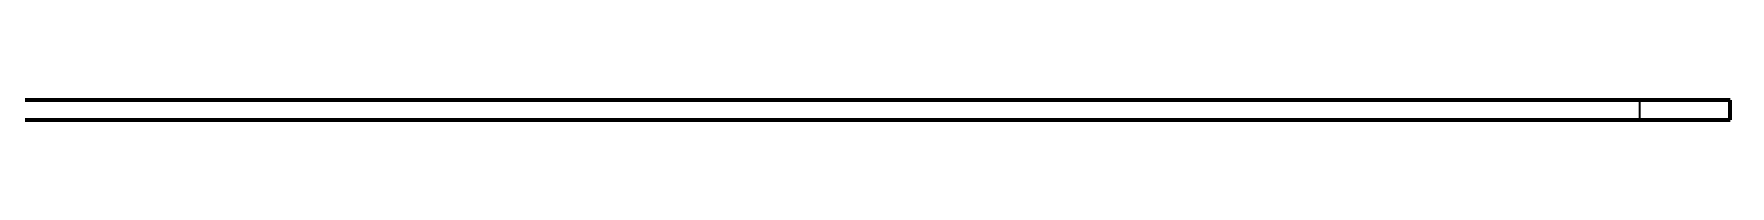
# Model space of a CAD drawing. Header units: millimetres. Extents: x 0 to 420, y 0 to 297.
# Drawn here: x 322.09 to 365.09, y 97.6 to 98.1 of the extents above; entities that cross this region are included whole.
import ezdxf

# ---------------------------------------------------------------- set-up
doc = ezdxf.new("R2010")
doc.units = ezdxf.units.MM
doc.linetypes.add('DASHED', pattern=[1.524, 1.27, -0.254])

msp = doc.modelspace()

# ---------------------------------------------------------------- linework, layer by layer
at = {"color": 1, "lineweight": 70}
for p, q in [((365.094, 98.1), (65, 98.1)), ((365.094, 97.6), (365.094, 98.1)), ((65, 97.6), (365.094, 97.6))]:
    msp.add_line(p, q, dxfattribs=at)
at = {"color": 5, "linetype": 'DASHED', "lineweight": 35}
for p, q in [((290.347, 98.1), (365.094, 98.1)), ((324.036, 98.1), (324.034, 98.1)), ((324.034, 98.1), (324.041, 98.1)), ((324.041, 98.1), (324.036, 98.1)), ((324.049, 98.1), (324.041, 98.1)), ((324.041, 98.1), (324.062, 98.1)), ((324.06, 98.1), (324.049, 98.1)), ((324.075, 98.1), (324.06, 98.1)), ((324.062, 98.1), (324.095, 98.1)), ((324.092, 98.1), (324.075, 98.1)), ((324.112, 98.1), (324.092, 98.1)), ((324.095, 98.1), (324.14, 98.1)), ((324.135, 98.1), (324.112, 98.1)), ((324.161, 98.1), (324.135, 98.1)), ((324.14, 98.1), (324.197, 98.1)), ((324.19, 98.1), (324.161, 98.1)), ((324.22, 98.1), (324.19, 98.1)), ((324.197, 98.1), (324.264, 98.1)), ((324.253, 98.1), (324.22, 98.1)), ((324.288, 98.1), (324.253, 98.1)), ((324.264, 98.1), (324.339, 98.1)), ((324.325, 98.1), (324.288, 98.1)), ((325.354, 98.1), (324.325, 98.1)), ((324.339, 98.1), (324.421, 98.1)), ((324.421, 98.1), (324.508, 98.1)), ((324.508, 98.1), (324.597, 98.1)), ((324.597, 98.1), (324.687, 98.1)), ((324.687, 98.1), (324.777, 98.1)), ((324.777, 98.1), (324.863, 98.1)), ((324.863, 98.1), (324.943, 98.1)), ((324.943, 98.1), (325.972, 98.1)), ((325.435, 98.1), (325.354, 98.1)), ((325.521, 98.1), (325.435, 98.1)), ((325.61, 98.1), (325.521, 98.1)), ((325.7, 98.1), (325.61, 98.1)), ((325.79, 98.1), (325.7, 98.1)), ((325.877, 98.1), (325.79, 98.1)), ((325.959, 98.1), (325.877, 98.1)), ((326.034, 98.1), (325.959, 98.1)), ((325.972, 98.1), (326.009, 98.1)), ((326.009, 98.1), (326.044, 98.1)), ((326.1, 98.1), (326.034, 98.1)), ((326.044, 98.1), (326.077, 98.1)), ((326.077, 98.1), (326.108, 98.1)), ((326.157, 98.1), (326.1, 98.1)), ((326.108, 98.1), (326.136, 98.1)), ((326.136, 98.1), (326.162, 98.1)), ((326.203, 98.1), (326.157, 98.1)), ((326.162, 98.1), (326.185, 98.1)), ((326.185, 98.1), (326.206, 98.1)), ((326.236, 98.1), (326.203, 98.1)), ((326.206, 98.1), (326.223, 98.1)), ((326.223, 98.1), (326.237, 98.1)), ((326.256, 98.1), (326.236, 98.1)), ((326.237, 98.1), (326.248, 98.1)), ((326.248, 98.1), (326.257, 98.1)), ((326.263, 98.1), (326.256, 98.1)), ((326.257, 98.1), (326.261, 98.1)), ((326.261, 98.1), (326.263, 98.1)), ((332.792, 98.1), (332.79, 98.1)), ((332.79, 98.1), (332.797, 98.1)), ((332.797, 98.1), (332.792, 98.1)), ((332.805, 98.1), (332.797, 98.1)), ((332.797, 98.1), (332.817, 98.1)), ((332.816, 98.1), (332.805, 98.1)), ((332.83, 98.1), (332.816, 98.1)), ((332.817, 98.1), (332.85, 98.1)), ((332.848, 98.1), (332.83, 98.1)), ((332.868, 98.1), (332.848, 98.1)), ((332.85, 98.1), (332.896, 98.1)), ((332.891, 98.1), (332.868, 98.1)), ((332.917, 98.1), (332.891, 98.1)), ((332.896, 98.1), (332.953, 98.1)), ((332.945, 98.1), (332.917, 98.1)), ((332.976, 98.1), (332.945, 98.1)), ((332.953, 98.1), (333.02, 98.1)), ((333.009, 98.1), (332.976, 98.1)), ((333.044, 98.1), (333.009, 98.1)), ((333.02, 98.1), (333.095, 98.1)), ((333.081, 98.1), (333.044, 98.1)), ((334.11, 98.1), (333.081, 98.1)), ((333.095, 98.1), (333.176, 98.1)), ((333.176, 98.1), (333.263, 98.1)), ((333.263, 98.1), (333.353, 98.1)), ((333.353, 98.1), (333.443, 98.1)), ((333.443, 98.1), (333.532, 98.1)), ((333.532, 98.1), (333.618, 98.1)), ((333.618, 98.1), (333.699, 98.1)), ((333.699, 98.1), (334.728, 98.1)), ((334.19, 98.1), (334.11, 98.1)), ((334.276, 98.1), (334.19, 98.1)), ((334.366, 98.1), (334.276, 98.1)), ((334.456, 98.1), (334.366, 98.1)), ((334.546, 98.1), (334.456, 98.1)), ((334.632, 98.1), (334.546, 98.1)), ((334.714, 98.1), (334.632, 98.1)), ((334.789, 98.1), (334.714, 98.1)), ((334.728, 98.1), (334.765, 98.1)), ((334.765, 98.1), (334.8, 98.1)), ((334.856, 98.1), (334.789, 98.1)), ((334.8, 98.1), (334.833, 98.1)), ((334.833, 98.1), (334.864, 98.1)), ((334.913, 98.1), (334.856, 98.1)), ((334.864, 98.1), (334.892, 98.1)), ((334.892, 98.1), (334.918, 98.1)), ((334.958, 98.1), (334.913, 98.1)), ((334.918, 98.1), (334.941, 98.1)), ((334.941, 98.1), (334.961, 98.1)), ((334.992, 98.1), (334.958, 98.1)), ((334.961, 98.1), (334.979, 98.1)), ((334.979, 98.1), (334.993, 98.1)), ((335.012, 98.1), (334.992, 98.1)), ((334.993, 98.1), (335.004, 98.1)), ((335.004, 98.1), (335.012, 98.1)), ((335.012, 98.1), (335.017, 98.1)), ((335.019, 98.1), (335.012, 98.1)), ((335.017, 98.1), (335.019, 98.1)), ((339.487, 98.1), (339.486, 98.1)), ((339.486, 98.1), (339.492, 98.1)), ((339.492, 98.1), (339.487, 98.1)), ((339.5, 98.1), (339.492, 98.1)), ((339.492, 98.1), (339.513, 98.1)), ((339.511, 98.1), (339.5, 98.1)), ((339.526, 98.1), (339.511, 98.1)), ((339.513, 98.1), (339.546, 98.1)), ((339.543, 98.1), (339.526, 98.1)), ((339.563, 98.1), (339.543, 98.1)), ((339.546, 98.1), (339.592, 98.1)), ((339.586, 98.1), (339.563, 98.1)), ((339.612, 98.1), (339.586, 98.1)), ((339.592, 98.1), (339.648, 98.1)), ((339.641, 98.1), (339.612, 98.1)), ((339.671, 98.1), (339.641, 98.1)), ((339.648, 98.1), (339.715, 98.1)), ((339.705, 98.1), (339.671, 98.1)), ((339.74, 98.1), (339.705, 98.1)), ((339.715, 98.1), (339.79, 98.1)), ((339.777, 98.1), (339.74, 98.1)), ((340.805, 98.1), (339.777, 98.1)), ((339.79, 98.1), (339.872, 98.1)), ((339.872, 98.1), (339.959, 98.1)), ((339.959, 98.1), (340.048, 98.1)), ((340.048, 98.1), (340.139, 98.1)), ((340.139, 98.1), (340.228, 98.1)), ((340.228, 98.1), (340.314, 98.1)), ((340.314, 98.1), (340.395, 98.1)), ((340.395, 98.1), (341.423, 98.1)), ((340.886, 98.1), (340.805, 98.1)), ((340.972, 98.1), (340.886, 98.1)), ((341.061, 98.1), (340.972, 98.1)), ((341.152, 98.1), (341.061, 98.1)), ((341.241, 98.1), (341.152, 98.1)), ((341.328, 98.1), (341.241, 98.1)), ((341.41, 98.1), (341.328, 98.1)), ((341.485, 98.1), (341.41, 98.1)), ((341.423, 98.1), (341.46, 98.1)), ((341.46, 98.1), (341.495, 98.1)), ((341.551, 98.1), (341.485, 98.1)), ((341.495, 98.1), (341.528, 98.1)), ((341.528, 98.1), (341.559, 98.1)), ((341.608, 98.1), (341.551, 98.1)), ((341.559, 98.1), (341.587, 98.1)), ((341.587, 98.1), (341.613, 98.1)), ((341.654, 98.1), (341.608, 98.1)), ((341.613, 98.1), (341.636, 98.1)), ((341.636, 98.1), (341.657, 98.1)), ((341.687, 98.1), (341.654, 98.1)), ((341.657, 98.1), (341.674, 98.1)), ((341.674, 98.1), (341.688, 98.1)), ((341.707, 98.1), (341.687, 98.1)), ((341.688, 98.1), (341.7, 98.1)), ((341.7, 98.1), (341.708, 98.1)), ((341.714, 98.1), (341.707, 98.1)), ((341.708, 98.1), (341.713, 98.1)), ((341.713, 98.1), (341.714, 98.1)), ((346.183, 98.1), (346.181, 98.1)), ((346.181, 98.1), (346.188, 98.1)), ((346.188, 98.1), (346.183, 98.1)), ((346.196, 98.1), (346.188, 98.1)), ((346.188, 98.1), (346.208, 98.1)), ((346.207, 98.1), (346.196, 98.1)), ((346.221, 98.1), (346.207, 98.1)), ((346.208, 98.1), (346.241, 98.1)), ((346.239, 98.1), (346.221, 98.1)), ((346.259, 98.1), (346.239, 98.1)), ((346.241, 98.1), (346.287, 98.1)), ((346.282, 98.1), (346.259, 98.1)), ((346.308, 98.1), (346.282, 98.1)), ((346.287, 98.1), (346.344, 98.1)), ((346.336, 98.1), (346.308, 98.1)), ((346.367, 98.1), (346.336, 98.1)), ((346.344, 98.1), (346.411, 98.1)), ((346.4, 98.1), (346.367, 98.1)), ((346.435, 98.1), (346.4, 98.1)), ((346.411, 98.1), (346.486, 98.1)), ((346.472, 98.1), (346.435, 98.1)), ((347.501, 98.1), (346.472, 98.1)), ((346.486, 98.1), (346.567, 98.1)), ((346.567, 98.1), (346.654, 98.1)), ((346.654, 98.1), (346.744, 98.1)), ((346.744, 98.1), (346.834, 98.1)), ((346.834, 98.1), (346.923, 98.1)), ((346.923, 98.1), (347.009, 98.1)), ((347.009, 98.1), (347.09, 98.1)), ((347.09, 98.1), (348.119, 98.1)), ((347.581, 98.1), (347.501, 98.1)), ((347.667, 98.1), (347.581, 98.1)), ((347.757, 98.1), (347.667, 98.1)), ((347.847, 98.1), (347.757, 98.1)), ((347.937, 98.1), (347.847, 98.1)), ((348.023, 98.1), (347.937, 98.1)), ((348.105, 98.1), (348.023, 98.1)), ((348.18, 98.1), (348.105, 98.1)), ((348.119, 98.1), (348.156, 98.1)), ((348.156, 98.1), (348.191, 98.1)), ((348.247, 98.1), (348.18, 98.1)), ((348.191, 98.1), (348.224, 98.1)), ((348.224, 98.1), (348.255, 98.1)), ((348.304, 98.1), (348.247, 98.1)), ((348.255, 98.1), (348.283, 98.1)), ((348.283, 98.1), (348.309, 98.1)), ((348.349, 98.1), (348.304, 98.1)), ((348.309, 98.1), (348.332, 98.1)), ((348.332, 98.1), (348.352, 98.1)), ((348.383, 98.1), (348.349, 98.1)), ((348.352, 98.1), (348.37, 98.1)), ((348.37, 98.1), (348.384, 98.1)), ((348.403, 98.1), (348.383, 98.1)), ((348.384, 98.1), (348.395, 98.1)), ((348.395, 98.1), (348.403, 98.1)), ((348.403, 98.1), (348.408, 98.1)), ((348.41, 98.1), (348.403, 98.1)), ((348.408, 98.1), (348.41, 98.1)), ((352.878, 98.1), (352.877, 98.1)), ((352.877, 98.1), (352.883, 98.1)), ((352.883, 98.1), (352.878, 98.1)), ((352.891, 98.1), (352.883, 98.1)), ((352.883, 98.1), (352.904, 98.1)), ((352.902, 98.1), (352.891, 98.1)), ((352.917, 98.1), (352.902, 98.1)), ((352.904, 98.1), (352.937, 98.1)), ((352.934, 98.1), (352.917, 98.1)), ((352.954, 98.1), (352.934, 98.1)), ((352.937, 98.1), (352.983, 98.1)), ((352.977, 98.1), (352.954, 98.1)), ((353.003, 98.1), (352.977, 98.1)), ((352.983, 98.1), (353.039, 98.1)), ((353.032, 98.1), (353.003, 98.1)), ((353.062, 98.1), (353.032, 98.1)), ((353.039, 98.1), (353.106, 98.1)), ((353.096, 98.1), (353.062, 98.1)), ((353.131, 98.1), (353.096, 98.1)), ((353.106, 98.1), (353.181, 98.1)), ((353.168, 98.1), (353.131, 98.1)), ((354.196, 98.1), (353.168, 98.1)), ((353.181, 98.1), (353.263, 98.1)), ((353.263, 98.1), (353.35, 98.1)), ((353.35, 98.1), (353.439, 98.1)), ((353.439, 98.1), (353.53, 98.1)), ((353.53, 98.1), (353.619, 98.1)), ((353.619, 98.1), (353.705, 98.1)), ((353.705, 98.1), (353.786, 98.1)), ((353.786, 98.1), (354.814, 98.1)), ((354.277, 98.1), (354.196, 98.1)), ((354.363, 98.1), (354.277, 98.1)), ((354.452, 98.1), (354.363, 98.1)), ((354.543, 98.1), (354.452, 98.1)), ((354.632, 98.1), (354.543, 98.1)), ((354.719, 98.1), (354.632, 98.1)), ((354.801, 98.1), (354.719, 98.1)), ((354.876, 98.1), (354.801, 98.1)), ((354.814, 98.1), (354.851, 98.1)), ((354.851, 98.1), (354.886, 98.1)), ((354.942, 98.1), (354.876, 98.1)), ((354.886, 98.1), (354.919, 98.1)), ((354.919, 98.1), (354.95, 98.1)), ((354.999, 98.1), (354.942, 98.1)), ((354.95, 98.1), (354.978, 98.1)), ((354.978, 98.1), (355.004, 98.1)), ((355.045, 98.1), (354.999, 98.1)), ((355.004, 98.1), (355.027, 98.1)), ((355.027, 98.1), (355.048, 98.1)), ((355.078, 98.1), (355.045, 98.1)), ((355.048, 98.1), (355.065, 98.1)), ((355.065, 98.1), (355.079, 98.1)), ((355.098, 98.1), (355.078, 98.1)), ((355.079, 98.1), (355.091, 98.1)), ((355.091, 98.1), (355.099, 98.1)), ((355.105, 98.1), (355.098, 98.1)), ((355.099, 98.1), (355.104, 98.1)), ((355.104, 98.1), (355.105, 98.1)), ((361.609, 98.1), (361.594, 98.1)), ((361.594, 98.1), (361.609, 98.1)), ((361.654, 98.1), (361.609, 98.1)), ((361.609, 98.1), (361.654, 98.1)), ((361.725, 98.1), (361.654, 98.1)), ((361.654, 98.1), (361.725, 98.1)), ((361.82, 98.1), (361.725, 98.1)), ((361.725, 98.1), (361.82, 98.1)), ((361.934, 98.1), (361.82, 98.1)), ((361.82, 98.1), (361.934, 98.1)), ((362.061, 98.1), (361.934, 98.1)), ((361.934, 98.1), (362.061, 98.1)), ((362.194, 98.1), (362.061, 98.1)), ((362.061, 98.1), (362.194, 98.1)), ((362.328, 98.1), (362.194, 98.1)), ((362.194, 98.1), (362.328, 98.1)), ((362.454, 98.1), (362.328, 98.1)), ((362.328, 98.1), (362.454, 98.1)), ((362.568, 98.1), (362.454, 98.1)), ((362.454, 98.1), (362.568, 98.1)), ((362.663, 98.1), (362.568, 98.1)), ((362.568, 98.1), (362.663, 98.1)), ((362.735, 98.1), (362.663, 98.1)), ((362.663, 98.1), (362.735, 98.1)), ((362.779, 98.1), (362.735, 98.1)), ((362.735, 98.1), (362.779, 98.1)), ((362.794, 98.1), (362.779, 98.1)), ((362.779, 98.1), (362.794, 98.1)), ((362.794, 98.1), (362.794, 97.6)), ((365.094, 97.6), (365.094, 98.1)), ((290.347, 97.6), (365.094, 97.6)), ((324.041, 97.6), (324.034, 97.6)), ((324.034, 97.6), (324.036, 97.6)), ((324.036, 97.6), (324.041, 97.6)), ((324.062, 97.6), (324.041, 97.6)), ((324.041, 97.6), (324.049, 97.6)), ((324.049, 97.6), (324.06, 97.6)), ((324.06, 97.6), (324.075, 97.6)), ((324.095, 97.6), (324.062, 97.6)), ((324.075, 97.6), (324.092, 97.6)), ((324.092, 97.6), (324.112, 97.6)), ((324.14, 97.6), (324.095, 97.6)), ((324.112, 97.6), (324.135, 97.6)), ((324.135, 97.6), (324.161, 97.6)), ((324.197, 97.6), (324.14, 97.6)), ((324.161, 97.6), (324.19, 97.6)), ((324.19, 97.6), (324.22, 97.6)), ((324.264, 97.6), (324.197, 97.6)), ((324.22, 97.6), (324.253, 97.6)), ((324.253, 97.6), (324.288, 97.6)), ((324.339, 97.6), (324.264, 97.6)), ((324.288, 97.6), (324.325, 97.6)), ((324.325, 97.6), (325.354, 97.6)), ((324.421, 97.6), (324.339, 97.6)), ((324.508, 97.6), (324.421, 97.6)), ((324.597, 97.6), (324.508, 97.6)), ((324.687, 97.6), (324.597, 97.6)), ((324.777, 97.6), (324.687, 97.6)), ((324.863, 97.6), (324.777, 97.6)), ((324.943, 97.6), (324.863, 97.6)), ((325.972, 97.6), (324.943, 97.6)), ((325.354, 97.6), (325.435, 97.6)), ((325.435, 97.6), (325.521, 97.6)), ((325.521, 97.6), (325.61, 97.6)), ((325.61, 97.6), (325.7, 97.6)), ((325.7, 97.6), (325.79, 97.6)), ((325.79, 97.6), (325.877, 97.6)), ((325.877, 97.6), (325.959, 97.6)), ((325.959, 97.6), (326.034, 97.6)), ((326.009, 97.6), (325.972, 97.6)), ((326.044, 97.6), (326.009, 97.6)), ((326.034, 97.6), (326.1, 97.6)), ((326.077, 97.6), (326.044, 97.6)), ((326.108, 97.6), (326.077, 97.6)), ((326.1, 97.6), (326.157, 97.6)), ((326.136, 97.6), (326.108, 97.6)), ((326.162, 97.6), (326.136, 97.6)), ((326.157, 97.6), (326.203, 97.6)), ((326.185, 97.6), (326.162, 97.6)), ((326.206, 97.6), (326.185, 97.6)), ((326.203, 97.6), (326.236, 97.6)), ((326.223, 97.6), (326.206, 97.6)), ((326.237, 97.6), (326.223, 97.6)), ((326.236, 97.6), (326.256, 97.6)), ((326.248, 97.6), (326.237, 97.6)), ((326.257, 97.6), (326.248, 97.6)), ((326.256, 97.6), (326.263, 97.6)), ((326.261, 97.6), (326.257, 97.6)), ((326.263, 97.6), (326.261, 97.6)), ((332.797, 97.6), (332.79, 97.6)), ((332.79, 97.6), (332.792, 97.6)), ((332.792, 97.6), (332.797, 97.6)), ((332.817, 97.6), (332.797, 97.6)), ((332.797, 97.6), (332.805, 97.6)), ((332.805, 97.6), (332.816, 97.6)), ((332.816, 97.6), (332.83, 97.6)), ((332.85, 97.6), (332.817, 97.6)), ((332.83, 97.6), (332.848, 97.6)), ((332.848, 97.6), (332.868, 97.6)), ((332.896, 97.6), (332.85, 97.6)), ((332.868, 97.6), (332.891, 97.6)), ((332.891, 97.6), (332.917, 97.6)), ((332.953, 97.6), (332.896, 97.6)), ((332.917, 97.6), (332.945, 97.6)), ((332.945, 97.6), (332.976, 97.6)), ((333.02, 97.6), (332.953, 97.6)), ((332.976, 97.6), (333.009, 97.6)), ((333.009, 97.6), (333.044, 97.6)), ((333.095, 97.6), (333.02, 97.6)), ((333.044, 97.6), (333.081, 97.6)), ((333.081, 97.6), (334.11, 97.6)), ((333.176, 97.6), (333.095, 97.6)), ((333.263, 97.6), (333.176, 97.6)), ((333.353, 97.6), (333.263, 97.6)), ((333.443, 97.6), (333.353, 97.6)), ((333.532, 97.6), (333.443, 97.6)), ((333.618, 97.6), (333.532, 97.6)), ((333.699, 97.6), (333.618, 97.6)), ((334.728, 97.6), (333.699, 97.6)), ((334.11, 97.6), (334.19, 97.6)), ((334.19, 97.6), (334.276, 97.6)), ((334.276, 97.6), (334.366, 97.6)), ((334.366, 97.6), (334.456, 97.6)), ((334.456, 97.6), (334.546, 97.6)), ((334.546, 97.6), (334.632, 97.6)), ((334.632, 97.6), (334.714, 97.6)), ((334.714, 97.6), (334.789, 97.6)), ((334.765, 97.6), (334.728, 97.6)), ((334.8, 97.6), (334.765, 97.6)), ((334.789, 97.6), (334.856, 97.6)), ((334.833, 97.6), (334.8, 97.6)), ((334.864, 97.6), (334.833, 97.6)), ((334.856, 97.6), (334.913, 97.6)), ((334.892, 97.6), (334.864, 97.6)), ((334.918, 97.6), (334.892, 97.6)), ((334.913, 97.6), (334.958, 97.6)), ((334.941, 97.6), (334.918, 97.6)), ((334.961, 97.6), (334.941, 97.6)), ((334.958, 97.6), (334.992, 97.6)), ((334.979, 97.6), (334.961, 97.6)), ((334.993, 97.6), (334.979, 97.6)), ((334.992, 97.6), (335.012, 97.6)), ((335.004, 97.6), (334.993, 97.6)), ((335.012, 97.6), (335.004, 97.6)), ((335.012, 97.6), (335.019, 97.6)), ((335.017, 97.6), (335.012, 97.6)), ((335.019, 97.6), (335.017, 97.6)), ((339.492, 97.6), (339.486, 97.6)), ((339.486, 97.6), (339.487, 97.6)), ((339.487, 97.6), (339.492, 97.6)), ((339.513, 97.6), (339.492, 97.6)), ((339.492, 97.6), (339.5, 97.6)), ((339.5, 97.6), (339.511, 97.6)), ((339.511, 97.6), (339.526, 97.6)), ((339.546, 97.6), (339.513, 97.6)), ((339.526, 97.6), (339.543, 97.6)), ((339.543, 97.6), (339.563, 97.6)), ((339.592, 97.6), (339.546, 97.6)), ((339.563, 97.6), (339.586, 97.6)), ((339.586, 97.6), (339.612, 97.6)), ((339.648, 97.6), (339.592, 97.6)), ((339.612, 97.6), (339.641, 97.6)), ((339.641, 97.6), (339.671, 97.6)), ((339.715, 97.6), (339.648, 97.6)), ((339.671, 97.6), (339.705, 97.6)), ((339.705, 97.6), (339.74, 97.6)), ((339.79, 97.6), (339.715, 97.6)), ((339.74, 97.6), (339.777, 97.6)), ((339.777, 97.6), (340.805, 97.6)), ((339.872, 97.6), (339.79, 97.6)), ((339.959, 97.6), (339.872, 97.6)), ((340.048, 97.6), (339.959, 97.6)), ((340.139, 97.6), (340.048, 97.6)), ((340.228, 97.6), (340.139, 97.6)), ((340.314, 97.6), (340.228, 97.6)), ((340.395, 97.6), (340.314, 97.6)), ((341.423, 97.6), (340.395, 97.6)), ((340.805, 97.6), (340.886, 97.6)), ((340.886, 97.6), (340.972, 97.6)), ((340.972, 97.6), (341.061, 97.6)), ((341.061, 97.6), (341.152, 97.6)), ((341.152, 97.6), (341.241, 97.6)), ((341.241, 97.6), (341.328, 97.6)), ((341.328, 97.6), (341.41, 97.6)), ((341.41, 97.6), (341.485, 97.6)), ((341.46, 97.6), (341.423, 97.6)), ((341.495, 97.6), (341.46, 97.6)), ((341.485, 97.6), (341.551, 97.6)), ((341.528, 97.6), (341.495, 97.6)), ((341.559, 97.6), (341.528, 97.6)), ((341.551, 97.6), (341.608, 97.6)), ((341.587, 97.6), (341.559, 97.6)), ((341.613, 97.6), (341.587, 97.6)), ((341.608, 97.6), (341.654, 97.6)), ((341.636, 97.6), (341.613, 97.6)), ((341.657, 97.6), (341.636, 97.6)), ((341.654, 97.6), (341.687, 97.6)), ((341.674, 97.6), (341.657, 97.6)), ((341.688, 97.6), (341.674, 97.6)), ((341.687, 97.6), (341.707, 97.6)), ((341.7, 97.6), (341.688, 97.6)), ((341.708, 97.6), (341.7, 97.6)), ((341.707, 97.6), (341.714, 97.6)), ((341.713, 97.6), (341.708, 97.6)), ((341.714, 97.6), (341.713, 97.6)), ((346.188, 97.6), (346.181, 97.6)), ((346.181, 97.6), (346.183, 97.6)), ((346.183, 97.6), (346.188, 97.6)), ((346.208, 97.6), (346.188, 97.6)), ((346.188, 97.6), (346.196, 97.6)), ((346.196, 97.6), (346.207, 97.6)), ((346.207, 97.6), (346.221, 97.6)), ((346.241, 97.6), (346.208, 97.6)), ((346.221, 97.6), (346.239, 97.6)), ((346.239, 97.6), (346.259, 97.6)), ((346.287, 97.6), (346.241, 97.6)), ((346.259, 97.6), (346.282, 97.6)), ((346.282, 97.6), (346.308, 97.6)), ((346.344, 97.6), (346.287, 97.6)), ((346.308, 97.6), (346.336, 97.6)), ((346.336, 97.6), (346.367, 97.6)), ((346.411, 97.6), (346.344, 97.6)), ((346.367, 97.6), (346.4, 97.6)), ((346.4, 97.6), (346.435, 97.6)), ((346.486, 97.6), (346.411, 97.6)), ((346.435, 97.6), (346.472, 97.6)), ((346.472, 97.6), (347.501, 97.6)), ((346.567, 97.6), (346.486, 97.6)), ((346.654, 97.6), (346.567, 97.6)), ((346.744, 97.6), (346.654, 97.6)), ((346.834, 97.6), (346.744, 97.6)), ((346.923, 97.6), (346.834, 97.6)), ((347.009, 97.6), (346.923, 97.6)), ((347.09, 97.6), (347.009, 97.6)), ((348.119, 97.6), (347.09, 97.6)), ((347.501, 97.6), (347.581, 97.6)), ((347.581, 97.6), (347.667, 97.6)), ((347.667, 97.6), (347.757, 97.6)), ((347.757, 97.6), (347.847, 97.6)), ((347.847, 97.6), (347.937, 97.6)), ((347.937, 97.6), (348.023, 97.6)), ((348.023, 97.6), (348.105, 97.6)), ((348.105, 97.6), (348.18, 97.6)), ((348.156, 97.6), (348.119, 97.6)), ((348.191, 97.6), (348.156, 97.6)), ((348.18, 97.6), (348.247, 97.6)), ((348.224, 97.6), (348.191, 97.6)), ((348.255, 97.6), (348.224, 97.6)), ((348.247, 97.6), (348.304, 97.6)), ((348.283, 97.6), (348.255, 97.6)), ((348.309, 97.6), (348.283, 97.6)), ((348.304, 97.6), (348.349, 97.6)), ((348.332, 97.6), (348.309, 97.6)), ((348.352, 97.6), (348.332, 97.6)), ((348.349, 97.6), (348.383, 97.6)), ((348.37, 97.6), (348.352, 97.6)), ((348.384, 97.6), (348.37, 97.6)), ((348.383, 97.6), (348.403, 97.6)), ((348.395, 97.6), (348.384, 97.6)), ((348.403, 97.6), (348.395, 97.6)), ((348.403, 97.6), (348.41, 97.6)), ((348.408, 97.6), (348.403, 97.6)), ((348.41, 97.6), (348.408, 97.6)), ((352.883, 97.6), (352.877, 97.6)), ((352.877, 97.6), (352.878, 97.6)), ((352.878, 97.6), (352.883, 97.6)), ((352.904, 97.6), (352.883, 97.6)), ((352.883, 97.6), (352.891, 97.6)), ((352.891, 97.6), (352.902, 97.6)), ((352.902, 97.6), (352.917, 97.6)), ((352.937, 97.6), (352.904, 97.6)), ((352.917, 97.6), (352.934, 97.6)), ((352.934, 97.6), (352.954, 97.6)), ((352.983, 97.6), (352.937, 97.6)), ((352.954, 97.6), (352.977, 97.6)), ((352.977, 97.6), (353.003, 97.6)), ((353.039, 97.6), (352.983, 97.6)), ((353.003, 97.6), (353.032, 97.6)), ((353.032, 97.6), (353.062, 97.6)), ((353.106, 97.6), (353.039, 97.6)), ((353.062, 97.6), (353.096, 97.6)), ((353.096, 97.6), (353.131, 97.6)), ((353.181, 97.6), (353.106, 97.6)), ((353.131, 97.6), (353.168, 97.6)), ((353.168, 97.6), (354.196, 97.6)), ((353.263, 97.6), (353.181, 97.6)), ((353.35, 97.6), (353.263, 97.6)), ((353.439, 97.6), (353.35, 97.6)), ((353.53, 97.6), (353.439, 97.6)), ((353.619, 97.6), (353.53, 97.6)), ((353.705, 97.6), (353.619, 97.6)), ((353.786, 97.6), (353.705, 97.6)), ((354.814, 97.6), (353.786, 97.6)), ((354.196, 97.6), (354.277, 97.6)), ((354.277, 97.6), (354.363, 97.6)), ((354.363, 97.6), (354.452, 97.6)), ((354.452, 97.6), (354.543, 97.6)), ((354.543, 97.6), (354.632, 97.6)), ((354.632, 97.6), (354.719, 97.6)), ((354.719, 97.6), (354.801, 97.6)), ((354.801, 97.6), (354.876, 97.6)), ((354.851, 97.6), (354.814, 97.6)), ((354.886, 97.6), (354.851, 97.6)), ((354.876, 97.6), (354.942, 97.6)), ((354.919, 97.6), (354.886, 97.6)), ((354.95, 97.6), (354.919, 97.6)), ((354.942, 97.6), (354.999, 97.6)), ((354.978, 97.6), (354.95, 97.6)), ((355.004, 97.6), (354.978, 97.6)), ((354.999, 97.6), (355.045, 97.6)), ((355.027, 97.6), (355.004, 97.6)), ((355.048, 97.6), (355.027, 97.6)), ((355.045, 97.6), (355.078, 97.6)), ((355.065, 97.6), (355.048, 97.6)), ((355.079, 97.6), (355.065, 97.6)), ((355.078, 97.6), (355.098, 97.6)), ((355.091, 97.6), (355.079, 97.6)), ((355.099, 97.6), (355.091, 97.6)), ((355.098, 97.6), (355.105, 97.6)), ((355.104, 97.6), (355.099, 97.6)), ((355.105, 97.6), (355.104, 97.6)), ((361.609, 97.6), (361.594, 97.6)), ((361.594, 97.6), (361.609, 97.6)), ((361.654, 97.6), (361.609, 97.6)), ((361.609, 97.6), (361.654, 97.6)), ((361.725, 97.6), (361.654, 97.6)), ((361.654, 97.6), (361.725, 97.6)), ((361.82, 97.6), (361.725, 97.6)), ((361.725, 97.6), (361.82, 97.6)), ((361.934, 97.6), (361.82, 97.6)), ((361.82, 97.6), (361.934, 97.6)), ((362.061, 97.6), (361.934, 97.6)), ((361.934, 97.6), (362.061, 97.6)), ((362.194, 97.6), (362.061, 97.6)), ((362.061, 97.6), (362.194, 97.6)), ((362.328, 97.6), (362.194, 97.6)), ((362.194, 97.6), (362.328, 97.6)), ((362.454, 97.6), (362.328, 97.6)), ((362.328, 97.6), (362.454, 97.6)), ((362.568, 97.6), (362.454, 97.6)), ((362.454, 97.6), (362.568, 97.6)), ((362.663, 97.6), (362.568, 97.6)), ((362.568, 97.6), (362.663, 97.6)), ((362.735, 97.6), (362.663, 97.6)), ((362.663, 97.6), (362.735, 97.6)), ((362.779, 97.6), (362.735, 97.6)), ((362.735, 97.6), (362.779, 97.6)), ((362.794, 97.6), (362.779, 97.6)), ((362.779, 97.6), (362.794, 97.6))]:
    msp.add_line(p, q, dxfattribs=at)

doc.saveas('drawing.dxf')
